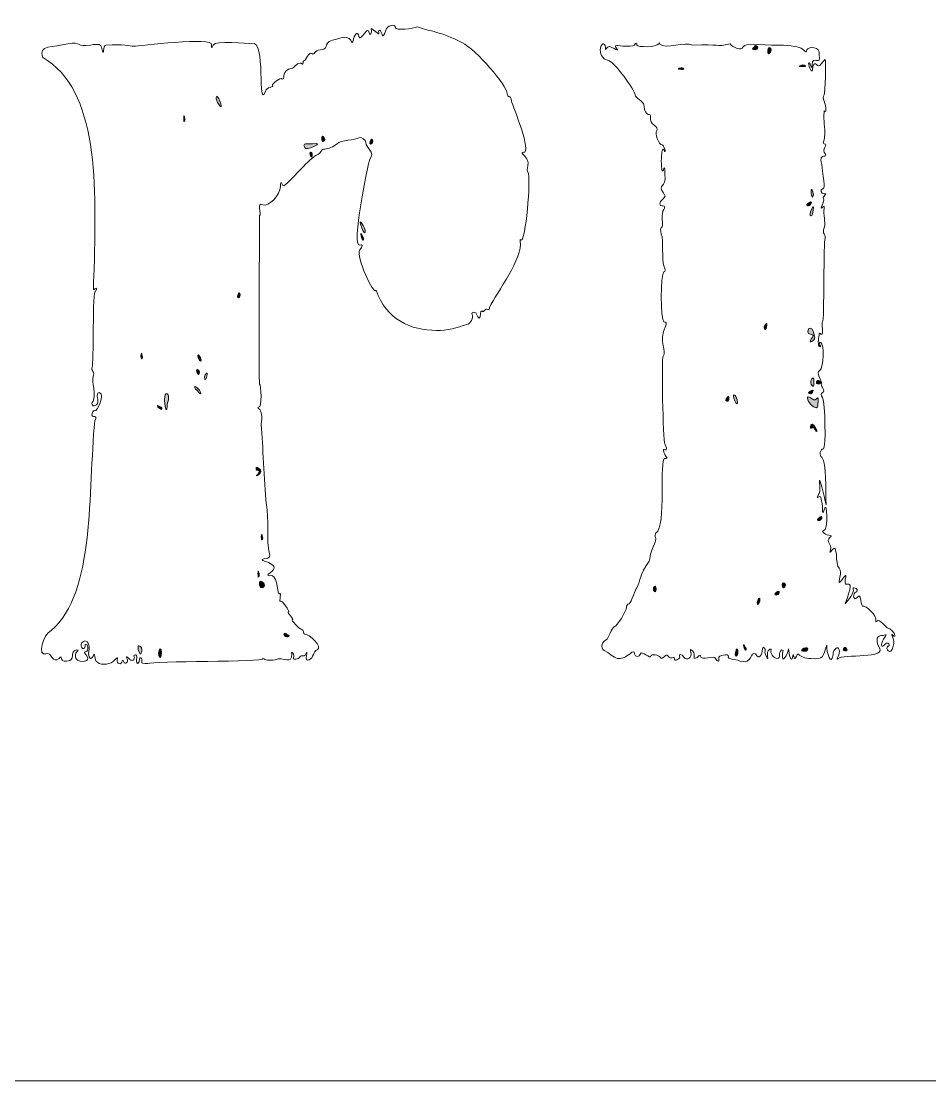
# Model space of a CAD drawing. Header units: centimetres. Extents: x 0.6 to 13.4, y -19.3 to -0.7.
# Drawn here: x 7.457 to 8.693, y -19.345 to -17.904 of the extents above; entities that cross this region are included whole.
import ezdxf

# ---------------------------------------------------------------- set-up
doc = ezdxf.new("R2010")
doc.units = ezdxf.units.CM
doc.header["$MEASUREMENT"] = 0
doc.layers.add('Layer 1', color=7, linetype='Continuous')

# ---------------------------------------------------------------- blocks, each defined once
blk = doc.blocks.new('block 2')
at = {"layer": 'Layer 1', "true_color": 0x6f3415}
h = blk.add_hatch(color=36, dxfattribs=at)
h.dxf.hatch_style = 2
edge = h.paths.add_edge_path()
edge.add_spline(control_points=[(8.4531, -17.9393), (8.4507, -17.9409), (8.4507, -17.9426), (8.4554, -17.9426), (8.4626, -17.9409), (8.4554, -17.9326), (8.4531, -17.9393)], knot_values=[0, 0, 0, 0, 1, 1, 1, 2, 2, 2, 2], degree=3, periodic=1)
h = blk.add_hatch(color=36, dxfattribs=at)
h.dxf.hatch_style = 2
edge = h.paths.add_edge_path()
edge.add_spline(control_points=[(8.4744, -17.9393), (8.472, -17.9393), (8.4709, -17.9509), (8.4744, -17.9476), (8.4768, -17.9459), (8.478, -17.9393), (8.4744, -17.9393)], knot_values=[0, 0, 0, 0, 1, 1, 1, 2, 2, 2, 2], degree=3, periodic=1)
h = blk.add_hatch(color=36, dxfattribs=at)
h.dxf.hatch_style = 2
edge = h.paths.add_edge_path()
edge.add_spline(control_points=[(8.523, -17.9642), (8.5219, -17.9625), (8.5183, -17.9625), (8.5159, -17.9642), (8.51, -17.9658), (8.5278, -17.9658), (8.523, -17.9642)], knot_values=[0, 0, 0, 0, 1, 1, 1, 2, 2, 2, 2], degree=3, periodic=1)
h = blk.add_hatch(color=36, dxfattribs=at)
h.dxf.hatch_style = 2
edge = h.paths.add_edge_path()
edge.add_spline(control_points=[(8.3547, -17.9692), (8.357, -17.9692), (8.3594, -17.9692), (8.357, -17.9675), (8.3547, -17.9658), (8.3452, -17.9692), (8.3547, -17.9692)], knot_values=[0, 0, 0, 0, 1, 1, 1, 2, 2, 2, 2], degree=3, periodic=1)
h = blk.add_hatch(color=36, dxfattribs=at)
h.dxf.hatch_style = 2
edge = h.paths.add_edge_path()
edge.add_spline(control_points=[(7.7227, -18.0057), (7.7216, -18.0073), (7.7216, -18.0106), (7.7239, -18.014), (7.7346, -18.0322), (7.7251, -18.004), (7.7227, -18.0057)], knot_values=[0, 0, 0, 0, 1, 1, 1, 2, 2, 2, 2], degree=3, periodic=1)
h = blk.add_hatch(color=36, dxfattribs=at)
h.dxf.hatch_style = 2
edge = h.paths.add_edge_path()
edge.add_spline(control_points=[(7.6777, -18.0355), (7.6777, -18.0438), (7.6801, -18.0389), (7.6789, -18.0339), (7.6777, -18.0306), (7.6777, -18.0322), (7.6777, -18.0355)], knot_values=[0, 0, 0, 0, 1, 1, 1, 2, 2, 2, 2], degree=3, periodic=1)
h = blk.add_hatch(color=36, dxfattribs=at)
h.dxf.hatch_style = 2
edge = h.paths.add_edge_path()
edge.add_spline(control_points=[(7.8674, -18.0671), (7.8709, -18.0671), (7.8697, -18.0621), (7.8674, -18.0604), (7.865, -18.0571), (7.865, -18.0687), (7.8674, -18.0671)], knot_values=[0, 0, 0, 0, 1, 1, 1, 2, 2, 2, 2], degree=3, periodic=1)
h = blk.add_hatch(color=36, dxfattribs=at)
h.dxf.hatch_style = 2
edge = h.paths.add_edge_path()
edge.add_spline(control_points=[(7.9314, -18.0671), (7.929, -18.072), (7.935, -18.072), (7.935, -18.0671), (7.935, -18.0621), (7.9326, -18.0638), (7.9314, -18.0671)], knot_values=[0, 0, 0, 0, 1, 1, 1, 2, 2, 2, 2], degree=3, periodic=1)
h = blk.add_hatch(color=36, dxfattribs=at)
h.dxf.hatch_style = 2
edge = h.paths.add_edge_path()
edge.add_spline(control_points=[(7.8531, -18.0704), (7.8401, -18.0704), (7.8401, -18.0704), (7.8425, -18.0754), (7.8413, -18.082), (7.8733, -18.0671), (7.8531, -18.0704)], knot_values=[0, 0, 0, 0, 1, 1, 1, 2, 2, 2, 2], degree=3, periodic=1)
h = blk.add_hatch(color=36, dxfattribs=at)
h.dxf.hatch_style = 2
edge = h.paths.add_edge_path()
edge.add_spline(control_points=[(7.8508, -18.082), (7.8472, -18.082), (7.8508, -18.0886), (7.852, -18.0886), (7.8531, -18.087), (7.8531, -18.0803), (7.8508, -18.082)], knot_values=[0, 0, 0, 0, 1, 1, 1, 2, 2, 2, 2], degree=3, periodic=1)
h = blk.add_hatch(color=36, dxfattribs=at)
h.dxf.hatch_style = 2
edge = h.paths.add_edge_path()
edge.add_spline(control_points=[(8.5337, -18.1418), (8.5349, -18.1401), (8.5337, -18.1368), (8.5325, -18.1335), (8.529, -18.1268), (8.5325, -18.1484), (8.5337, -18.1418)], knot_values=[0, 0, 0, 0, 1, 1, 1, 2, 2, 2, 2], degree=3, periodic=1)
h = blk.add_hatch(color=36, dxfattribs=at)
h.dxf.hatch_style = 2
edge = h.paths.add_edge_path()
edge.add_spline(control_points=[(8.5313, -18.1517), (8.5325, -18.1501), (8.5313, -18.1484), (8.529, -18.1501), (8.5207, -18.155), (8.529, -18.1567), (8.5313, -18.1517)], knot_values=[0, 0, 0, 0, 1, 1, 1, 2, 2, 2, 2], degree=3, periodic=1)
h = blk.add_hatch(color=36, dxfattribs=at)
h.dxf.hatch_style = 2
edge = h.paths.add_edge_path()
edge.add_spline(control_points=[(8.5325, -18.1584), (8.529, -18.165), (8.529, -18.1683), (8.5313, -18.1683), (8.5337, -18.17), (8.5361, -18.1484), (8.5325, -18.1584)], knot_values=[0, 0, 0, 0, 1, 1, 1, 2, 2, 2, 2], degree=3, periodic=1)
h = blk.add_hatch(color=36, dxfattribs=at)
h.dxf.hatch_style = 2
edge = h.paths.add_edge_path()
edge.add_spline(control_points=[(7.9243, -18.1916), (7.9255, -18.1899), (7.9243, -18.1866), (7.9219, -18.1816), (7.9124, -18.165), (7.9219, -18.1932), (7.9243, -18.1916)], knot_values=[0, 0, 0, 0, 1, 1, 1, 2, 2, 2, 2], degree=3, periodic=1)
h = blk.add_hatch(color=36, dxfattribs=at)
h.dxf.hatch_style = 2
edge = h.paths.add_edge_path()
edge.add_spline(control_points=[(7.9219, -18.2015), (7.9231, -18.1999), (7.9219, -18.1965), (7.9207, -18.1949), (7.916, -18.1866), (7.9207, -18.2032), (7.9219, -18.2015)], knot_values=[0, 0, 0, 0, 1, 1, 1, 2, 2, 2, 2], degree=3, periodic=1)
h = blk.add_hatch(color=36, dxfattribs=at)
h.dxf.hatch_style = 2
edge = h.paths.add_edge_path()
edge.add_spline(control_points=[(7.7512, -18.2762), (7.7488, -18.2812), (7.7547, -18.2812), (7.7547, -18.2762), (7.7536, -18.2712), (7.7524, -18.2729), (7.7512, -18.2762)], knot_values=[0, 0, 0, 0, 1, 1, 1, 2, 2, 2, 2], degree=3, periodic=1)
h = blk.add_hatch(color=36, dxfattribs=at)
h.dxf.hatch_style = 2
edge = h.paths.add_edge_path()
edge.add_spline(control_points=[(8.4673, -18.321), (8.4673, -18.3244), (8.4697, -18.3244), (8.4709, -18.3177), (8.472, -18.3111), (8.4673, -18.3177), (8.4673, -18.321)], knot_values=[0, 0, 0, 0, 1, 1, 1, 2, 2, 2, 2], degree=3, periodic=1)
h = blk.add_hatch(color=36, dxfattribs=at)
h.dxf.hatch_style = 2
edge = h.paths.add_edge_path()
edge.add_spline(control_points=[(8.5302, -18.3293), (8.5349, -18.331), (8.5349, -18.331), (8.5313, -18.336), (8.5266, -18.3443), (8.5361, -18.3376), (8.5361, -18.3343), (8.5325, -18.3078), (8.5207, -18.3293), (8.5302, -18.3293)], knot_values=[0, 0, 0, 0, 1, 1, 1, 2, 2, 2, 3, 3, 3, 3], degree=3, periodic=1)
h = blk.add_hatch(color=36, dxfattribs=at)
h.dxf.hatch_style = 2
edge = h.paths.add_edge_path()
edge.add_spline(control_points=[(7.6196, -18.3592), (7.6196, -18.3675), (7.6232, -18.3609), (7.6208, -18.3576), (7.6208, -18.3542), (7.6196, -18.3542), (7.6196, -18.3592)], knot_values=[0, 0, 0, 0, 1, 1, 1, 2, 2, 2, 2], degree=3, periodic=1)
h = blk.add_hatch(color=36, dxfattribs=at)
h.dxf.hatch_style = 2
edge = h.paths.add_edge_path()
edge.add_spline(control_points=[(7.7014, -18.3659), (7.7014, -18.3642), (7.7014, -18.3625), (7.699, -18.3592), (7.6943, -18.3526), (7.699, -18.3692), (7.7014, -18.3659)], knot_values=[0, 0, 0, 0, 1, 1, 1, 2, 2, 2, 2], degree=3, periodic=1)
h = blk.add_hatch(color=36, dxfattribs=at)
h.dxf.hatch_style = 2
edge = h.paths.add_edge_path()
edge.add_spline(control_points=[(7.6978, -18.3841), (7.7002, -18.3841), (7.699, -18.3775), (7.6967, -18.3775), (7.6931, -18.3775), (7.6967, -18.3841), (7.6978, -18.3841)], knot_values=[0, 0, 0, 0, 1, 1, 1, 2, 2, 2, 2], degree=3, periodic=1)
h = blk.add_hatch(color=36, dxfattribs=at)
h.dxf.hatch_style = 2
edge = h.paths.add_edge_path()
edge.add_spline(control_points=[(7.7085, -18.3825), (7.7073, -18.3841), (7.7061, -18.3858), (7.7061, -18.3874), (7.7061, -18.399), (7.7121, -18.3808), (7.7085, -18.3825)], knot_values=[0, 0, 0, 0, 1, 1, 1, 2, 2, 2, 2], degree=3, periodic=1)
h = blk.add_hatch(color=36, dxfattribs=at)
h.dxf.hatch_style = 2
edge = h.paths.add_edge_path()
edge.add_spline(control_points=[(8.5349, -18.3941), (8.5349, -18.3825), (8.529, -18.3941), (8.5313, -18.3974), (8.5337, -18.4024), (8.5349, -18.4024), (8.5349, -18.3941)], knot_values=[0, 0, 0, 0, 1, 1, 1, 2, 2, 2, 2], degree=3, periodic=1)
h = blk.add_hatch(color=36, dxfattribs=at)
h.dxf.hatch_style = 2
edge = h.paths.add_edge_path()
edge.add_spline(control_points=[(8.5444, -18.3957), (8.5444, -18.3924), (8.5396, -18.3907), (8.5385, -18.3941), (8.5361, -18.399), (8.5444, -18.3974), (8.5444, -18.3957)], knot_values=[0, 0, 0, 0, 1, 1, 1, 2, 2, 2, 2], degree=3, periodic=1)
h = blk.add_hatch(color=36, dxfattribs=at)
h.dxf.hatch_style = 2
edge = h.paths.add_edge_path()
edge.add_spline(control_points=[(7.6552, -18.4273), (7.6552, -18.4223), (7.6599, -18.414), (7.6552, -18.4107), (7.6481, -18.4057), (7.654, -18.4472), (7.6552, -18.4273)], knot_values=[0, 0, 0, 0, 1, 1, 1, 2, 2, 2, 2], degree=3, periodic=1)
h = blk.add_hatch(color=36, dxfattribs=at)
h.dxf.hatch_style = 2
edge = h.paths.add_edge_path()
edge.add_spline(control_points=[(7.6931, -18.4007), (7.6919, -18.4007), (7.6931, -18.404), (7.6955, -18.4057), (7.7073, -18.419), (7.6978, -18.4007), (7.6931, -18.4007)], knot_values=[0, 0, 0, 0, 1, 1, 1, 2, 2, 2, 2], degree=3, periodic=1)
h = blk.add_hatch(color=36, dxfattribs=at)
h.dxf.hatch_style = 2
edge = h.paths.add_edge_path()
edge.add_spline(control_points=[(8.4306, -18.419), (8.4294, -18.4156), (8.4282, -18.4123), (8.427, -18.4123), (8.4211, -18.4073), (8.4329, -18.4355), (8.4306, -18.419)], knot_values=[0, 0, 0, 0, 1, 1, 1, 2, 2, 2, 2], degree=3, periodic=1)
h = blk.add_hatch(color=36, dxfattribs=at)
h.dxf.hatch_style = 2
edge = h.paths.add_edge_path()
edge.add_spline(control_points=[(8.5302, -18.4107), (8.5313, -18.4107), (8.5325, -18.409), (8.5337, -18.4073), (8.5361, -18.4024), (8.5219, -18.4107), (8.5302, -18.4107)], knot_values=[0, 0, 0, 0, 1, 1, 1, 2, 2, 2, 2], degree=3, periodic=1)
h = blk.add_hatch(color=36, dxfattribs=at)
h.dxf.hatch_style = 2
edge = h.paths.add_edge_path()
edge.add_spline(control_points=[(8.5396, -18.4289), (8.5396, -18.4306), (8.5432, -18.4107), (8.5385, -18.4173), (8.5349, -18.4239), (8.5242, -18.4073), (8.5266, -18.419), (8.5278, -18.4239), (8.5372, -18.4322), (8.5396, -18.4289)], knot_values=[0, 0, 0, 0, 1, 1, 1, 2, 2, 2, 3, 3, 3, 3], degree=3, periodic=1)
h = blk.add_hatch(color=36, dxfattribs=at)
h.dxf.hatch_style = 2
edge = h.paths.add_edge_path()
edge.add_spline(control_points=[(7.6445, -18.4273), (7.6374, -18.4239), (7.6481, -18.4355), (7.6481, -18.4306), (7.6481, -18.4289), (7.6469, -18.4289), (7.6445, -18.4273)], knot_values=[0, 0, 0, 0, 1, 1, 1, 2, 2, 2, 2], degree=3, periodic=1)
h = blk.add_hatch(color=36, dxfattribs=at)
h.dxf.hatch_style = 2
edge = h.paths.add_edge_path()
edge.add_spline(control_points=[(8.4163, -18.4206), (8.4199, -18.4223), (8.4199, -18.4156), (8.4187, -18.414), (8.4175, -18.414), (8.4128, -18.4206), (8.4163, -18.4206)], knot_values=[0, 0, 0, 0, 1, 1, 1, 2, 2, 2, 2], degree=3, periodic=1)
h = blk.add_hatch(color=36, dxfattribs=at)
h.dxf.hatch_style = 2
edge = h.paths.add_edge_path()
edge.add_spline(control_points=[(8.5302, -18.4555), (8.5302, -18.4604), (8.5349, -18.4538), (8.5361, -18.4588), (8.5372, -18.4604), (8.5385, -18.4621), (8.5385, -18.4621), (8.5396, -18.4621), (8.5385, -18.4588), (8.5372, -18.4571), (8.5337, -18.4505), (8.5302, -18.4505), (8.5302, -18.4555)], knot_values=[0, 0, 0, 0, 1, 1, 1, 2, 2, 2, 3, 3, 3, 4, 4, 4, 4], degree=3, periodic=1)
h = blk.add_hatch(color=36, dxfattribs=at)
h.dxf.hatch_style = 2
edge = h.paths.add_edge_path()
edge.add_spline(control_points=[(7.7761, -18.5119), (7.7761, -18.5169), (7.7844, -18.5136), (7.7785, -18.5202), (7.7713, -18.5269), (7.7891, -18.5169), (7.7796, -18.5119), (7.7773, -18.5103), (7.7761, -18.5103), (7.7761, -18.5119)], knot_values=[0, 0, 0, 0, 1, 1, 1, 2, 2, 2, 3, 3, 3, 3], degree=3, periodic=1)
h = blk.add_hatch(color=36, dxfattribs=at)
h.dxf.hatch_style = 2
edge = h.paths.add_edge_path()
edge.add_spline(control_points=[(8.542, -18.5833), (8.5432, -18.5833), (8.5444, -18.5816), (8.5455, -18.58), (8.5479, -18.5733), (8.5349, -18.5833), (8.542, -18.5833)], knot_values=[0, 0, 0, 0, 1, 1, 1, 2, 2, 2, 2], degree=3, periodic=1)
h = blk.add_hatch(color=36, dxfattribs=at)
h.dxf.hatch_style = 2
edge = h.paths.add_edge_path()
edge.add_spline(control_points=[(7.7844, -18.6032), (7.7844, -18.5999), (7.7832, -18.6016), (7.7832, -18.6049), (7.7832, -18.6132), (7.7868, -18.6082), (7.7844, -18.6032)], knot_values=[0, 0, 0, 0, 1, 1, 1, 2, 2, 2, 2], degree=3, periodic=1)
h = blk.add_hatch(color=36, dxfattribs=at)
h.dxf.hatch_style = 2
edge = h.paths.add_edge_path()
edge.add_spline(control_points=[(7.7796, -18.6597), (7.7808, -18.658), (7.7808, -18.6563), (7.7796, -18.653), (7.7785, -18.6464), (7.7785, -18.663), (7.7796, -18.6597)], knot_values=[0, 0, 0, 0, 1, 1, 1, 2, 2, 2, 2], degree=3, periodic=1)
h = blk.add_hatch(color=36, dxfattribs=at)
h.dxf.hatch_style = 2
edge = h.paths.add_edge_path()
edge.add_spline(control_points=[(7.7844, -18.6746), (7.7891, -18.6746), (7.7879, -18.668), (7.7844, -18.6663), (7.7796, -18.663), (7.7796, -18.6746), (7.7844, -18.6746)], knot_values=[0, 0, 0, 0, 1, 1, 1, 2, 2, 2, 2], degree=3, periodic=1)
h = blk.add_hatch(color=36, dxfattribs=at)
h.dxf.hatch_style = 2
edge = h.paths.add_edge_path()
edge.add_spline(control_points=[(8.3168, -18.6779), (8.3191, -18.6812), (8.3203, -18.6812), (8.3203, -18.6763), (8.3203, -18.6696), (8.3156, -18.6729), (8.3168, -18.6779)], knot_values=[0, 0, 0, 0, 1, 1, 1, 2, 2, 2, 2], degree=3, periodic=1)
h = blk.add_hatch(color=36, dxfattribs=at)
h.dxf.hatch_style = 2
edge = h.paths.add_edge_path()
edge.add_spline(control_points=[(8.4934, -18.668), (8.491, -18.6663), (8.491, -18.6746), (8.4934, -18.6746), (8.497, -18.6746), (8.497, -18.6663), (8.4934, -18.668)], knot_values=[0, 0, 0, 0, 1, 1, 1, 2, 2, 2, 2], degree=3, periodic=1)
h = blk.add_hatch(color=36, dxfattribs=at)
h.dxf.hatch_style = 2
edge = h.paths.add_edge_path()
edge.add_spline(control_points=[(8.4578, -18.6945), (8.4578, -18.6995), (8.459, -18.6978), (8.4614, -18.6929), (8.4626, -18.6846), (8.4578, -18.6912), (8.4578, -18.6945)], knot_values=[0, 0, 0, 0, 1, 1, 1, 2, 2, 2, 2], degree=3, periodic=1)
h = blk.add_hatch(color=36, dxfattribs=at)
h.dxf.hatch_style = 2
edge = h.paths.add_edge_path()
edge.add_spline(control_points=[(8.4839, -18.6846), (8.4851, -18.6846), (8.4875, -18.6829), (8.4875, -18.6812), (8.4899, -18.6746), (8.4768, -18.6846), (8.4839, -18.6846)], knot_values=[0, 0, 0, 0, 1, 1, 1, 2, 2, 2, 2], degree=3, periodic=1)
h = blk.add_hatch(color=36, dxfattribs=at)
h.dxf.hatch_style = 2
edge = h.paths.add_edge_path()
edge.add_spline(control_points=[(7.8176, -18.7377), (7.8164, -18.736), (7.814, -18.736), (7.814, -18.7377), (7.8152, -18.7443), (7.8271, -18.741), (7.8176, -18.7377)], knot_values=[0, 0, 0, 0, 1, 1, 1, 2, 2, 2, 2], degree=3, periodic=1)
h = blk.add_hatch(color=36, dxfattribs=at)
h.dxf.hatch_style = 2
edge = h.paths.add_edge_path()
edge.add_spline(control_points=[(7.616, -18.7592), (7.6184, -18.7659), (7.6184, -18.7675), (7.6208, -18.7609), (7.622, -18.7542), (7.6137, -18.7493), (7.616, -18.7592)], knot_values=[0, 0, 0, 0, 1, 1, 1, 2, 2, 2, 2], degree=3, periodic=1)
h = blk.add_hatch(color=36, dxfattribs=at)
h.dxf.hatch_style = 2
edge = h.paths.add_edge_path()
edge.add_spline(control_points=[(7.6457, -18.7576), (7.6433, -18.7592), (7.6421, -18.7675), (7.6457, -18.7692), (7.6481, -18.7692), (7.6481, -18.7559), (7.6457, -18.7576)], knot_values=[0, 0, 0, 0, 1, 1, 1, 2, 2, 2, 2], degree=3, periodic=1)
h = blk.add_hatch(color=36, dxfattribs=at)
h.dxf.hatch_style = 2
edge = h.paths.add_edge_path()
edge.add_spline(control_points=[(8.4294, -18.7675), (8.4318, -18.7692), (8.4318, -18.7592), (8.4306, -18.7576), (8.4294, -18.7576), (8.4258, -18.7675), (8.4294, -18.7675)], knot_values=[0, 0, 0, 0, 1, 1, 1, 2, 2, 2, 2], degree=3, periodic=1)
h = blk.add_hatch(color=36, dxfattribs=at)
h.dxf.hatch_style = 2
edge = h.paths.add_edge_path()
edge.add_spline(control_points=[(8.4424, -18.7592), (8.4436, -18.7592), (8.4424, -18.7559), (8.4412, -18.7542), (8.4365, -18.746), (8.4412, -18.7625), (8.4424, -18.7592)], knot_values=[0, 0, 0, 0, 1, 1, 1, 2, 2, 2, 2], degree=3, periodic=1)
h = blk.add_hatch(color=36, dxfattribs=at)
h.dxf.hatch_style = 2
edge = h.paths.add_edge_path()
edge.add_spline(control_points=[(8.523, -18.7609), (8.5254, -18.7609), (8.5266, -18.7592), (8.5266, -18.7576), (8.5242, -18.7526), (8.5112, -18.7625), (8.523, -18.7609)], knot_values=[0, 0, 0, 0, 1, 1, 1, 2, 2, 2, 2], degree=3, periodic=1)
h = blk.add_hatch(color=36, dxfattribs=at)
h.dxf.hatch_style = 2
edge = h.paths.add_edge_path()
edge.add_spline(control_points=[(8.5752, -18.7576), (8.5728, -18.7609), (8.58, -18.7609), (8.58, -18.7592), (8.58, -18.7559), (8.5764, -18.7542), (8.5752, -18.7576)], knot_values=[0, 0, 0, 0, 1, 1, 1, 2, 2, 2, 2], degree=3, periodic=1)
at = {"layer": 'Layer 1', "lineweight": 0}
for points, knots in [([(12.861, -0.6696), (12.861, -0.6696), (1.109, -0.6696), (1.109, -0.6696), (0.807, -0.6696), (0.5616, -0.915), (0.5616, -1.2169), (0.5616, -1.2169), (0.5616, -18.7981), (0.5616, -18.7981), (0.5616, -19.1), (0.807, -19.3454), (1.109, -19.3454), (1.109, -19.3454), (12.861, -19.3454), (12.861, -19.3454), (13.163, -19.3454), (13.4084, -19.1), (13.4084, -18.7981), (13.4084, -18.7981), (13.4084, -1.2169), (13.4084, -1.2169), (13.4084, -0.915), (13.163, -0.6696), (12.861, -0.6696)], [0, 0, 0, 0, 1, 1, 1, 2, 2, 2, 3, 3, 3, 4, 4, 4, 5, 5, 5, 6, 6, 6, 7, 7, 7, 8, 8, 8, 8]), ([(8.1365, -18.2015), (8.1353, -18.1999), (8.1353, -18.2015), (8.1353, -18.2032), (8.1401, -18.2248), (8.1033, -18.2729), (8.0938, -18.2928), (8.0938, -18.2961), (8.0926, -18.2961), (8.0914, -18.2961), (8.0879, -18.2928), (8.0867, -18.3011), (8.0831, -18.2978), (8.0808, -18.2961), (8.082, -18.3078), (8.0796, -18.3078), (8.076, -18.3061), (8.0772, -18.2995), (8.0725, -18.2995), (8.0701, -18.2995), (8.0689, -18.3011), (8.0701, -18.3028), (8.0725, -18.3061), (8.0677, -18.3161), (8.063, -18.3161), (8.05, -18.321), (8.0357, -18.3244), (8.0215, -18.3244), (7.9871, -18.3244), (7.9527, -18.3094), (7.9397, -18.2696), (7.9361, -18.2779), (7.9112, -18.2231), (7.9172, -18.2148), (7.9219, -18.2098), (7.9207, -18.2065), (7.9172, -18.2082), (7.9053, -18.2115), (7.9278, -18.0986), (7.9314, -18.0903), (7.9385, -18.082), (7.9255, -18.0754), (7.9255, -18.0687), (7.9255, -18.0654), (7.9184, -18.0604), (7.916, -18.0621), (7.9112, -18.0654), (7.8911, -18.0654), (7.8863, -18.0704), (7.8674, -18.0837), (7.8686, -18.072), (7.8626, -18.0837), (7.8496, -18.0886), (7.8318, -18.1119), (7.8188, -18.1235), (7.814, -18.1285), (7.8128, -18.1285), (7.8117, -18.1252), (7.8105, -18.1218), (7.8093, -18.1235), (7.8093, -18.1285), (7.8093, -18.1401), (7.7927, -18.1567), (7.7856, -18.1534), (7.7761, -18.1484), (7.7844, -18.1667), (7.7808, -18.1683), (7.7808, -18.238), (7.7796, -18.3293), (7.7808, -18.3974), (7.7832, -18.3974), (7.7844, -18.4306), (7.7796, -18.4289), (7.7785, -18.4289), (7.7785, -18.4289), (7.7796, -18.4306), (7.7844, -18.4339), (7.7844, -18.4422), (7.7832, -18.4521), (7.7856, -18.482), (7.7868, -18.5269), (7.7903, -18.5617), (7.7939, -18.5783), (7.7903, -18.6132), (7.7939, -18.6265), (7.7962, -18.6314), (7.7951, -18.6348), (7.7879, -18.6348), (7.7725, -18.6381), (7.8152, -18.6397), (7.7951, -18.6547), (7.7903, -18.6563), (7.7915, -18.6597), (7.7974, -18.658), (7.8069, -18.6597), (7.8045, -18.6862), (7.8081, -18.6829), (7.8117, -18.6779), (7.8069, -18.6945), (7.8093, -18.6929), (7.8105, -18.6895), (7.8235, -18.7078), (7.82, -18.7078), (7.8176, -18.7078), (7.8283, -18.7177), (7.8259, -18.7177), (7.8223, -18.7177), (7.8354, -18.731), (7.8377, -18.731), (7.8413, -18.731), (7.8401, -18.7377), (7.8425, -18.7377), (7.8472, -18.736), (7.8686, -18.7559), (7.8591, -18.7592), (7.8543, -18.7592), (7.8543, -18.7708), (7.8484, -18.7725), (7.8401, -18.7775), (7.8484, -18.7559), (7.8437, -18.7642), (7.8413, -18.7708), (7.8377, -18.7642), (7.8354, -18.7692), (7.8342, -18.7708), (7.8259, -18.7742), (7.8271, -18.7692), (7.8294, -18.7659), (7.8235, -18.7592), (7.8247, -18.7642), (7.8259, -18.7808), (7.8128, -18.7675), (7.8022, -18.7725), (7.7939, -18.7742), (7.7879, -18.7725), (7.7856, -18.7708), (7.7891, -18.7758), (7.6326, -18.7742), (7.6291, -18.7775), (7.6232, -18.7775), (7.6196, -18.7775), (7.6208, -18.7758), (7.622, -18.7708), (7.6172, -18.7659), (7.6172, -18.7742), (7.6172, -18.7758), (7.616, -18.7775), (7.6149, -18.7775), (7.6113, -18.7742), (7.616, -18.7692), (7.6125, -18.7659), (7.6101, -18.7659), (7.6101, -18.7659), (7.6101, -18.7675), (7.6125, -18.7725), (7.6066, -18.7758), (7.603, -18.7708), (7.6006, -18.7675), (7.5994, -18.7675), (7.6006, -18.7708), (7.603, -18.7758), (7.5983, -18.7808), (7.5959, -18.7742), (7.5947, -18.7725), (7.5947, -18.7725), (7.5935, -18.7758), (7.5911, -18.7808), (7.5852, -18.7758), (7.5876, -18.7708), (7.5888, -18.7692), (7.5864, -18.7692), (7.584, -18.7725), (7.5793, -18.7791), (7.5662, -18.7808), (7.5603, -18.7758), (7.5556, -18.7742), (7.5579, -18.7592), (7.5544, -18.7675), (7.552, -18.7742), (7.5473, -18.7692), (7.5485, -18.7609), (7.5508, -18.7526), (7.5461, -18.7443), (7.5414, -18.7476), (7.5331, -18.7526), (7.5425, -18.7625), (7.5437, -18.7542), (7.5425, -18.7493), (7.5485, -18.7509), (7.5473, -18.7576), (7.5473, -18.7642), (7.539, -18.7592), (7.5449, -18.7659), (7.5556, -18.7775), (7.5283, -18.7775), (7.5307, -18.7675), (7.5295, -18.7609), (7.5378, -18.7592), (7.5319, -18.7592), (7.5212, -18.7609), (7.5319, -18.7742), (7.5188, -18.7742), (7.507, -18.7758), (7.5141, -18.7642), (7.5082, -18.7708), (7.4999, -18.7791), (7.4975, -18.7609), (7.4904, -18.7642), (7.4785, -18.7692), (7.4856, -18.7377), (7.4975, -18.7327), (7.5579, -18.6812), (7.5473, -18.5435), (7.5568, -18.4472), (7.5627, -18.4372), (7.5508, -18.4455), (7.5532, -18.4372), (7.5544, -18.4339), (7.5556, -18.4322), (7.5568, -18.4339), (7.5591, -18.4355), (7.5722, -18.4107), (7.5627, -18.409), (7.5568, -18.409), (7.5639, -18.4223), (7.5591, -18.4256), (7.5544, -18.4289), (7.5508, -18.4256), (7.5544, -18.4206), (7.5591, -18.414), (7.552, -18.3924), (7.5544, -18.3874), (7.5579, -18.3808), (7.5508, -18.3791), (7.5532, -18.3742), (7.5556, -18.3725), (7.5532, -18.2663), (7.5579, -18.2712), (7.5603, -18.2663), (7.5603, -18.2663), (7.5568, -18.2679), (7.5544, -18.2712), (7.5544, -18.2679), (7.5556, -18.2513), (7.5591, -18.1252), (7.5627, -17.9974), (7.4856, -17.9526), (7.4797, -17.936), (7.4999, -17.9393), (7.52, -17.9343), (7.539, -17.931), (7.5319, -17.9393), (7.5508, -17.936), (7.5627, -17.9343), (7.5651, -17.9343), (7.5662, -17.9409), (7.5698, -17.9542), (7.5674, -17.936), (7.5722, -17.936), (7.5959, -17.9343), (7.6042, -17.9376), (7.6101, -17.9376), (7.6149, -17.9376), (7.7192, -17.9243), (7.7156, -17.936), (7.7156, -17.9409), (7.7156, -17.9409), (7.718, -17.936), (7.7192, -17.9293), (7.7654, -17.9343), (7.7702, -17.9343), (7.7903, -17.926), (7.7773, -18.0272), (7.7891, -17.999), (7.7903, -17.9924), (7.801, -17.9941), (7.7986, -17.9907), (7.7974, -17.9891), (7.8093, -17.9791), (7.8117, -17.9824), (7.8176, -17.9808), (7.8081, -17.9708), (7.8259, -17.9675), (7.8283, -17.9658), (7.833, -17.9592), (7.8377, -17.9609), (7.8389, -17.9625), (7.8401, -17.9625), (7.8401, -17.9609), (7.8401, -17.9592), (7.8401, -17.9575), (7.8413, -17.9575), (7.8437, -17.9575), (7.8484, -17.9443), (7.852, -17.9476), (7.8567, -17.9509), (7.8543, -17.9426), (7.8638, -17.9426), (7.8792, -17.9409), (7.8626, -17.931), (7.8875, -17.9277), (7.9089, -17.9177), (7.9053, -17.9426), (7.9089, -17.9277), (7.9112, -17.9194), (7.9148, -17.9177), (7.916, -17.9243), (7.9184, -17.9326), (7.9278, -17.9077), (7.9302, -17.9194), (7.9302, -17.9243), (7.935, -17.9194), (7.9326, -17.9144), (7.9326, -17.9127), (7.9338, -17.9144), (7.9385, -17.9177), (7.948, -17.926), (7.9397, -17.916), (7.9444, -17.916), (7.948, -17.916), (7.9468, -17.9326), (7.9527, -17.916), (7.9539, -17.9094), (7.9658, -17.9061), (7.9658, -17.9127), (7.9658, -17.916), (7.9895, -17.9144), (7.9954, -17.9111), (8.0132, -17.9177), (8.0274, -17.9177), (8.0559, -17.9326), (8.076, -17.9426), (8.1175, -17.9907), (8.1175, -18.0024), (8.1187, -18.009), (8.1223, -18.0024), (8.1235, -18.0123), (8.1258, -18.0189), (8.1519, -18.0837), (8.1401, -18.082), (8.1318, -18.082), (8.1495, -18.0886), (8.146, -18.1003), (8.1448, -18.1036), (8.1448, -18.1086), (8.146, -18.1086), (8.1507, -18.1169), (8.1424, -18.2048), (8.1365, -18.2015)], [0, 0, 0, 0, 1, 1, 1, 2, 2, 2, 3, 3, 3, 4, 4, 4, 5, 5, 5, 6, 6, 6, 7, 7, 7, 8, 8, 8, 9, 9, 9, 10, 10, 10, 11, 11, 11, 12, 12, 12, 13, 13, 13, 14, 14, 14, 15, 15, 15, 16, 16, 16, 17, 17, 17, 18, 18, 18, 19, 19, 19, 20, 20, 20, 21, 21, 21, 22, 22, 22, 23, 23, 23, 24, 24, 24, 25, 25, 25, 26, 26, 26, 27, 27, 27, 28, 28, 28, 29, 29, 29, 30, 30, 30, 31, 31, 31, 32, 32, 32, 33, 33, 33, 34, 34, 34, 35, 35, 35, 36, 36, 36, 37, 37, 37, 38, 38, 38, 39, 39, 39, 40, 40, 40, 41, 41, 41, 42, 42, 42, 43, 43, 43, 44, 44, 44, 45, 45, 45, 46, 46, 46, 47, 47, 47, 48, 48, 48, 49, 49, 49, 50, 50, 50, 51, 51, 51, 52, 52, 52, 53, 53, 53, 54, 54, 54, 55, 55, 55, 56, 56, 56, 57, 57, 57, 58, 58, 58, 59, 59, 59, 60, 60, 60, 61, 61, 61, 62, 62, 62, 63, 63, 63, 64, 64, 64, 65, 65, 65, 66, 66, 66, 67, 67, 67, 68, 68, 68, 69, 69, 69, 70, 70, 70, 71, 71, 71, 72, 72, 72, 73, 73, 73, 74, 74, 74, 75, 75, 75, 76, 76, 76, 77, 77, 77, 78, 78, 78, 79, 79, 79, 80, 80, 80, 81, 81, 81, 82, 82, 82, 83, 83, 83, 84, 84, 84, 85, 85, 85, 86, 86, 86, 87, 87, 87, 88, 88, 88, 89, 89, 89, 90, 90, 90, 91, 91, 91, 92, 92, 92, 93, 93, 93, 94, 94, 94, 95, 95, 95, 96, 96, 96, 97, 97, 97, 98, 98, 98, 99, 99, 99, 100, 100, 100, 101, 101, 101, 102, 102, 102, 103, 103, 103, 104, 104, 104, 105, 105, 105, 106, 106, 106, 107, 107, 107, 108, 108, 108, 109, 109, 109, 110, 110, 110, 111, 111, 111, 112, 112, 112, 113, 113, 113, 114, 114, 114, 115, 115, 115, 116, 116, 116, 116]), ([(8.6428, -18.7393), (8.6369, -18.7343), (8.6463, -18.7443), (8.6428, -18.7542), (8.6392, -18.7692), (8.6309, -18.7559), (8.6357, -18.7542), (8.6369, -18.7542), (8.638, -18.7526), (8.6369, -18.7509), (8.6357, -18.7493), (8.6345, -18.7493), (8.6321, -18.7509), (8.6262, -18.7576), (8.625, -18.7526), (8.6297, -18.7443), (8.6345, -18.7377), (8.6345, -18.7377), (8.6286, -18.7393), (8.6203, -18.7393), (8.6191, -18.7443), (8.6226, -18.7542), (8.638, -18.7725), (8.5728, -18.7642), (8.5681, -18.7708), (8.5634, -18.7742), (8.5717, -18.7642), (8.5693, -18.7592), (8.5681, -18.7526), (8.561, -18.7576), (8.561, -18.7659), (8.5586, -18.7825), (8.5515, -18.7625), (8.5527, -18.7526), (8.5468, -18.7675), (8.5491, -18.7725), (8.5313, -18.7708), (8.523, -18.7708), (8.5159, -18.7675), (8.5147, -18.7659), (8.5136, -18.7642), (8.5124, -18.7642), (8.5112, -18.7675), (8.5076, -18.7775), (8.5065, -18.7592), (8.5065, -18.7675), (8.5041, -18.7791), (8.5005, -18.7642), (8.5005, -18.7576), (8.4993, -18.7642), (8.491, -18.7808), (8.4922, -18.7642), (8.4934, -18.7592), (8.4934, -18.7592), (8.491, -18.7592), (8.4851, -18.7625), (8.491, -18.7708), (8.4851, -18.7708), (8.4803, -18.7708), (8.4744, -18.7625), (8.4768, -18.7592), (8.478, -18.7559), (8.4697, -18.7592), (8.472, -18.7675), (8.4733, -18.7775), (8.4673, -18.7625), (8.4685, -18.7609), (8.4697, -18.7576), (8.465, -18.7526), (8.465, -18.7576), (8.465, -18.7659), (8.4602, -18.7742), (8.4554, -18.7642), (8.4484, -18.7609), (8.4519, -18.7791), (8.4341, -18.7742), (8.4282, -18.7708), (8.4163, -18.7725), (8.4187, -18.7675), (8.4199, -18.7642), (8.4033, -18.7659), (8.4057, -18.7708), (8.4069, -18.7758), (8.4033, -18.7758), (8.4009, -18.7708), (8.4009, -18.7659), (8.3808, -18.7742), (8.3808, -18.7675), (8.3808, -18.7659), (8.3796, -18.7659), (8.376, -18.7692), (8.3689, -18.7742), (8.3749, -18.7659), (8.3701, -18.7609), (8.3666, -18.7576), (8.3666, -18.7576), (8.3677, -18.7625), (8.3701, -18.7692), (8.3618, -18.7742), (8.3583, -18.7692), (8.3547, -18.7642), (8.3511, -18.7642), (8.3523, -18.7675), (8.3547, -18.7708), (8.344, -18.7758), (8.3452, -18.7708), (8.3452, -18.7675), (8.3404, -18.7725), (8.3369, -18.7675), (8.3334, -18.7625), (8.3286, -18.7742), (8.3262, -18.7692), (8.3239, -18.7659), (8.3132, -18.7642), (8.3132, -18.7675), (8.3132, -18.7725), (8.3002, -18.7592), (8.299, -18.7642), (8.2978, -18.7692), (8.2919, -18.7692), (8.2907, -18.7642), (8.2907, -18.7609), (8.2883, -18.7609), (8.2848, -18.7642), (8.2788, -18.7692), (8.2741, -18.7708), (8.2705, -18.7708), (8.2634, -18.7708), (8.2599, -18.7659), (8.2516, -18.7609), (8.2456, -18.7592), (8.2444, -18.7493), (8.2516, -18.746), (8.2575, -18.7426), (8.2586, -18.7294), (8.2634, -18.7277), (8.2669, -18.7277), (8.28, -18.7061), (8.28, -18.7012), (8.28, -18.6995), (8.2812, -18.6962), (8.2836, -18.6962), (8.2871, -18.6945), (8.2919, -18.6746), (8.2942, -18.6746), (8.3002, -18.663), (8.2966, -18.658), (8.3108, -18.6381), (8.312, -18.6364), (8.312, -18.6331), (8.312, -18.6331), (8.3108, -18.6281), (8.3227, -18.6099), (8.3191, -18.6049), (8.3191, -18.6016), (8.3191, -18.5999), (8.3203, -18.5999), (8.3345, -18.5916), (8.3239, -18.4986), (8.3322, -18.4986), (8.3357, -18.4986), (8.3357, -18.4986), (8.3334, -18.4953), (8.3298, -18.4903), (8.3298, -18.4837), (8.3322, -18.487), (8.3357, -18.4887), (8.3345, -18.482), (8.3322, -18.4787), (8.3298, -18.4754), (8.3274, -18.3609), (8.3298, -18.3592), (8.3357, -18.3526), (8.3227, -18.341), (8.3334, -18.3177), (8.3345, -18.3161), (8.3345, -18.3127), (8.331, -18.3127), (8.3262, -18.3094), (8.3262, -18.248), (8.331, -18.2447), (8.3334, -18.2447), (8.3334, -18.2414), (8.331, -18.2364), (8.3274, -18.2281), (8.331, -18.2015), (8.3274, -18.1932), (8.3262, -18.1882), (8.3262, -18.1849), (8.3274, -18.1849), (8.331, -18.1833), (8.3262, -18.1633), (8.331, -18.16), (8.3322, -18.1567), (8.3322, -18.155), (8.3298, -18.155), (8.3239, -18.155), (8.3239, -18.1501), (8.3298, -18.1451), (8.3334, -18.1418), (8.3334, -18.1418), (8.3298, -18.1368), (8.3215, -18.1252), (8.3345, -18.1318), (8.3322, -18.1119), (8.3322, -18.1052), (8.3322, -18.1019), (8.331, -18.1036), (8.3262, -18.1218), (8.3262, -18.0687), (8.331, -18.0787), (8.3345, -18.087), (8.331, -18.0704), (8.3286, -18.072), (8.3239, -18.072), (8.3179, -18.0555), (8.3215, -18.0521), (8.3227, -18.0505), (8.3215, -18.0472), (8.3179, -18.0455), (8.3085, -18.0389), (8.3156, -18.0306), (8.3108, -18.0306), (8.3073, -18.0306), (8.3037, -18.0256), (8.3037, -18.0173), (8.3037, -18.014), (8.2919, -18.0073), (8.2919, -18.004), (8.2919, -17.9974), (8.2634, -17.9592), (8.2563, -17.9575), (8.235, -17.9526), (8.248, -17.9227), (8.2516, -17.9393), (8.2516, -17.9476), (8.2516, -17.9343), (8.2599, -17.9393), (8.28, -17.9492), (8.2516, -17.9326), (8.2752, -17.9376), (8.2824, -17.9376), (8.2895, -17.9376), (8.2907, -17.936), (8.2931, -17.9326), (8.2942, -17.9326), (8.2942, -17.936), (8.2942, -17.9393), (8.3215, -17.9393), (8.3239, -17.9343), (8.3251, -17.9326), (8.3251, -17.9326), (8.3251, -17.9343), (8.3334, -17.9426), (8.3594, -17.931), (8.3701, -17.936), (8.4081, -17.9343), (8.3998, -17.9393), (8.4211, -17.9343), (8.4235, -17.9393), (8.4388, -17.9443), (8.4377, -17.9393), (8.4424, -17.931), (8.4744, -17.9376), (8.4934, -17.936), (8.5088, -17.9376), (8.5183, -17.9393), (8.5207, -17.9426), (8.523, -17.9459), (8.5254, -17.9459), (8.5254, -17.9426), (8.5278, -17.9376), (8.5444, -17.9376), (8.542, -17.9492), (8.5455, -17.9658), (8.5325, -17.9492), (8.5325, -17.9625), (8.5325, -17.9741), (8.529, -17.9559), (8.5278, -17.9609), (8.5278, -17.9625), (8.529, -17.9675), (8.5302, -17.9692), (8.5313, -17.9725), (8.5325, -17.9725), (8.5337, -17.9658), (8.5361, -17.9542), (8.5396, -17.9708), (8.5455, -17.9609), (8.5468, -17.9592), (8.5491, -17.9559), (8.5503, -17.9559), (8.5515, -17.9559), (8.5503, -18.0024), (8.5491, -18.004), (8.5468, -18.0057), (8.5468, -18.009), (8.5491, -18.0123), (8.5515, -18.0206), (8.5527, -18.0289), (8.5491, -18.0256), (8.5491, -18.0256), (8.5479, -18.0322), (8.5491, -18.0438), (8.5527, -18.0654), (8.5444, -18.0704), (8.5491, -18.0704), (8.5551, -18.0704), (8.5444, -18.0787), (8.5503, -18.0837), (8.5551, -18.092), (8.5408, -18.0803), (8.5455, -18.0986), (8.5491, -18.1252), (8.5503, -18.1318), (8.5468, -18.1318), (8.5432, -18.1318), (8.5444, -18.1384), (8.5491, -18.1384), (8.5551, -18.1384), (8.5455, -18.1418), (8.5479, -18.1451), (8.5503, -18.1484), (8.5408, -18.1617), (8.5468, -18.1567), (8.5491, -18.155), (8.5491, -18.155), (8.5491, -18.1584), (8.5468, -18.1667), (8.5515, -18.1766), (8.5491, -18.1849), (8.5455, -18.1932), (8.5515, -18.1932), (8.5503, -18.1999), (8.5479, -18.1982), (8.5491, -18.3144), (8.5468, -18.3127), (8.5444, -18.3127), (8.5491, -18.3327), (8.5444, -18.3293), (8.5432, -18.3277), (8.542, -18.3277), (8.542, -18.3293), (8.542, -18.3327), (8.5396, -18.3426), (8.542, -18.3459), (8.5444, -18.3476), (8.5444, -18.3459), (8.5432, -18.3443), (8.542, -18.341), (8.542, -18.3393), (8.5444, -18.341), (8.5491, -18.3426), (8.5479, -18.3742), (8.5432, -18.3791), (8.5361, -18.3808), (8.5468, -18.3941), (8.5455, -18.3974), (8.5432, -18.399), (8.5515, -18.4073), (8.5468, -18.409), (8.5444, -18.4107), (8.5444, -18.4123), (8.5468, -18.4156), (8.5503, -18.4223), (8.5515, -18.4854), (8.5479, -18.4854), (8.5432, -18.4854), (8.542, -18.4953), (8.5455, -18.497), (8.5527, -18.5053), (8.5503, -18.5418), (8.5515, -18.5617), (8.5503, -18.5551), (8.5396, -18.5119), (8.5432, -18.5352), (8.5432, -18.5401), (8.5432, -18.5468), (8.5408, -18.5484), (8.5361, -18.5567), (8.5444, -18.5468), (8.5444, -18.5518), (8.5455, -18.5584), (8.5468, -18.5617), (8.5468, -18.5684), (8.5468, -18.5733), (8.5468, -18.5733), (8.5491, -18.5684), (8.5527, -18.5518), (8.5551, -18.5982), (8.5479, -18.5966), (8.5444, -18.5982), (8.5515, -18.6032), (8.5574, -18.6032), (8.5621, -18.6049), (8.5503, -18.6065), (8.5562, -18.6148), (8.561, -18.6215), (8.5527, -18.6314), (8.5598, -18.6231), (8.5681, -18.6115), (8.5634, -18.6431), (8.5693, -18.648), (8.5717, -18.6514), (8.5717, -18.6547), (8.5704, -18.6597), (8.5645, -18.6829), (8.5823, -18.6447), (8.5776, -18.663), (8.5764, -18.6713), (8.5787, -18.6696), (8.5811, -18.6696), (8.5847, -18.6696), (8.587, -18.6713), (8.5776, -18.6962), (8.5811, -18.6912), (8.5906, -18.6812), (8.5883, -18.6763), (8.5883, -18.6746), (8.5883, -18.6746), (8.5894, -18.6746), (8.5942, -18.6746), (8.5954, -18.6796), (8.5906, -18.6812), (8.5894, -18.6829), (8.5883, -18.6862), (8.5894, -18.6879), (8.593, -18.6945), (8.5966, -18.6779), (8.5989, -18.6912), (8.5989, -18.6962), (8.6013, -18.7012), (8.6013, -18.6995), (8.6049, -18.6978), (8.6214, -18.7128), (8.6191, -18.7194), (8.6191, -18.7211), (8.6191, -18.7211), (8.6214, -18.7194), (8.6238, -18.7161), (8.6333, -18.7294), (8.6357, -18.7294), (8.638, -18.7294), (8.6452, -18.736), (8.6452, -18.7393), (8.6452, -18.741), (8.6439, -18.741), (8.6428, -18.7393)], [0, 0, 0, 0, 1, 1, 1, 2, 2, 2, 3, 3, 3, 4, 4, 4, 5, 5, 5, 6, 6, 6, 7, 7, 7, 8, 8, 8, 9, 9, 9, 10, 10, 10, 11, 11, 11, 12, 12, 12, 13, 13, 13, 14, 14, 14, 15, 15, 15, 16, 16, 16, 17, 17, 17, 18, 18, 18, 19, 19, 19, 20, 20, 20, 21, 21, 21, 22, 22, 22, 23, 23, 23, 24, 24, 24, 25, 25, 25, 26, 26, 26, 27, 27, 27, 28, 28, 28, 29, 29, 29, 30, 30, 30, 31, 31, 31, 32, 32, 32, 33, 33, 33, 34, 34, 34, 35, 35, 35, 36, 36, 36, 37, 37, 37, 38, 38, 38, 39, 39, 39, 40, 40, 40, 41, 41, 41, 42, 42, 42, 43, 43, 43, 44, 44, 44, 45, 45, 45, 46, 46, 46, 47, 47, 47, 48, 48, 48, 49, 49, 49, 50, 50, 50, 51, 51, 51, 52, 52, 52, 53, 53, 53, 54, 54, 54, 55, 55, 55, 56, 56, 56, 57, 57, 57, 58, 58, 58, 59, 59, 59, 60, 60, 60, 61, 61, 61, 62, 62, 62, 63, 63, 63, 64, 64, 64, 65, 65, 65, 66, 66, 66, 67, 67, 67, 68, 68, 68, 69, 69, 69, 70, 70, 70, 71, 71, 71, 72, 72, 72, 73, 73, 73, 74, 74, 74, 75, 75, 75, 76, 76, 76, 77, 77, 77, 78, 78, 78, 79, 79, 79, 80, 80, 80, 81, 81, 81, 82, 82, 82, 83, 83, 83, 84, 84, 84, 85, 85, 85, 86, 86, 86, 87, 87, 87, 88, 88, 88, 89, 89, 89, 90, 90, 90, 91, 91, 91, 92, 92, 92, 93, 93, 93, 94, 94, 94, 95, 95, 95, 96, 96, 96, 97, 97, 97, 98, 98, 98, 99, 99, 99, 100, 100, 100, 101, 101, 101, 102, 102, 102, 103, 103, 103, 104, 104, 104, 105, 105, 105, 106, 106, 106, 107, 107, 107, 108, 108, 108, 109, 109, 109, 110, 110, 110, 111, 111, 111, 112, 112, 112, 113, 113, 113, 114, 114, 114, 115, 115, 115, 116, 116, 116, 117, 117, 117, 118, 118, 118, 119, 119, 119, 120, 120, 120, 121, 121, 121, 122, 122, 122, 123, 123, 123, 124, 124, 124, 125, 125, 125, 126, 126, 126, 127, 127, 127, 128, 128, 128, 129, 129, 129, 130, 130, 130, 131, 131, 131, 132, 132, 132, 133, 133, 133, 134, 134, 134, 135, 135, 135, 136, 136, 136, 137, 137, 137, 138, 138, 138, 139, 139, 139, 140, 140, 140, 141, 141, 141, 142, 142, 142, 143, 143, 143, 144, 144, 144, 145, 145, 145, 146, 146, 146, 147, 147, 147, 148, 148, 148, 149, 149, 149, 149]), ([(8.4531, -17.9393), (8.4507, -17.9409), (8.4507, -17.9426), (8.4554, -17.9426), (8.4626, -17.9409), (8.4554, -17.9326), (8.4531, -17.9393)], [0, 0, 0, 0, 1, 1, 1, 2, 2, 2, 2]), ([(8.4744, -17.9393), (8.472, -17.9393), (8.4709, -17.9509), (8.4744, -17.9476), (8.4768, -17.9459), (8.478, -17.9393), (8.4744, -17.9393)], [0, 0, 0, 0, 1, 1, 1, 2, 2, 2, 2]), ([(8.523, -17.9642), (8.5219, -17.9625), (8.5183, -17.9625), (8.5159, -17.9642), (8.51, -17.9658), (8.5278, -17.9658), (8.523, -17.9642)], [0, 0, 0, 0, 1, 1, 1, 2, 2, 2, 2]), ([(8.3547, -17.9692), (8.357, -17.9692), (8.3594, -17.9692), (8.357, -17.9675), (8.3547, -17.9658), (8.3452, -17.9692), (8.3547, -17.9692)], [0, 0, 0, 0, 1, 1, 1, 2, 2, 2, 2]), ([(7.7227, -18.0057), (7.7216, -18.0073), (7.7216, -18.0106), (7.7239, -18.014), (7.7346, -18.0322), (7.7251, -18.004), (7.7227, -18.0057)], [0, 0, 0, 0, 1, 1, 1, 2, 2, 2, 2]), ([(7.6777, -18.0355), (7.6777, -18.0438), (7.6801, -18.0389), (7.6789, -18.0339), (7.6777, -18.0306), (7.6777, -18.0322), (7.6777, -18.0355)], [0, 0, 0, 0, 1, 1, 1, 2, 2, 2, 2]), ([(7.8674, -18.0671), (7.8709, -18.0671), (7.8697, -18.0621), (7.8674, -18.0604), (7.865, -18.0571), (7.865, -18.0687), (7.8674, -18.0671)], [0, 0, 0, 0, 1, 1, 1, 2, 2, 2, 2]), ([(7.9314, -18.0671), (7.929, -18.072), (7.935, -18.072), (7.935, -18.0671), (7.935, -18.0621), (7.9326, -18.0638), (7.9314, -18.0671)], [0, 0, 0, 0, 1, 1, 1, 2, 2, 2, 2]), ([(7.8531, -18.0704), (7.8401, -18.0704), (7.8401, -18.0704), (7.8425, -18.0754), (7.8413, -18.082), (7.8733, -18.0671), (7.8531, -18.0704)], [0, 0, 0, 0, 1, 1, 1, 2, 2, 2, 2]), ([(7.8508, -18.082), (7.8472, -18.082), (7.8508, -18.0886), (7.852, -18.0886), (7.8531, -18.087), (7.8531, -18.0803), (7.8508, -18.082)], [0, 0, 0, 0, 1, 1, 1, 2, 2, 2, 2]), ([(8.5337, -18.1418), (8.5349, -18.1401), (8.5337, -18.1368), (8.5325, -18.1335), (8.529, -18.1268), (8.5325, -18.1484), (8.5337, -18.1418)], [0, 0, 0, 0, 1, 1, 1, 2, 2, 2, 2]), ([(8.5313, -18.1517), (8.5325, -18.1501), (8.5313, -18.1484), (8.529, -18.1501), (8.5207, -18.155), (8.529, -18.1567), (8.5313, -18.1517)], [0, 0, 0, 0, 1, 1, 1, 2, 2, 2, 2]), ([(8.5325, -18.1584), (8.529, -18.165), (8.529, -18.1683), (8.5313, -18.1683), (8.5337, -18.17), (8.5361, -18.1484), (8.5325, -18.1584)], [0, 0, 0, 0, 1, 1, 1, 2, 2, 2, 2]), ([(7.9243, -18.1916), (7.9255, -18.1899), (7.9243, -18.1866), (7.9219, -18.1816), (7.9124, -18.165), (7.9219, -18.1932), (7.9243, -18.1916)], [0, 0, 0, 0, 1, 1, 1, 2, 2, 2, 2]), ([(7.9219, -18.2015), (7.9231, -18.1999), (7.9219, -18.1965), (7.9207, -18.1949), (7.916, -18.1866), (7.9207, -18.2032), (7.9219, -18.2015)], [0, 0, 0, 0, 1, 1, 1, 2, 2, 2, 2]), ([(7.7512, -18.2762), (7.7488, -18.2812), (7.7547, -18.2812), (7.7547, -18.2762), (7.7536, -18.2712), (7.7524, -18.2729), (7.7512, -18.2762)], [0, 0, 0, 0, 1, 1, 1, 2, 2, 2, 2]), ([(8.4673, -18.321), (8.4673, -18.3244), (8.4697, -18.3244), (8.4709, -18.3177), (8.472, -18.3111), (8.4673, -18.3177), (8.4673, -18.321)], [0, 0, 0, 0, 1, 1, 1, 2, 2, 2, 2]), ([(8.5302, -18.3293), (8.5349, -18.331), (8.5349, -18.331), (8.5313, -18.336), (8.5266, -18.3443), (8.5361, -18.3376), (8.5361, -18.3343), (8.5325, -18.3078), (8.5207, -18.3293), (8.5302, -18.3293)], [0, 0, 0, 0, 1, 1, 1, 2, 2, 2, 3, 3, 3, 3]), ([(7.6196, -18.3592), (7.6196, -18.3675), (7.6232, -18.3609), (7.6208, -18.3576), (7.6208, -18.3542), (7.6196, -18.3542), (7.6196, -18.3592)], [0, 0, 0, 0, 1, 1, 1, 2, 2, 2, 2]), ([(7.7014, -18.3659), (7.7014, -18.3642), (7.7014, -18.3625), (7.699, -18.3592), (7.6943, -18.3526), (7.699, -18.3692), (7.7014, -18.3659)], [0, 0, 0, 0, 1, 1, 1, 2, 2, 2, 2]), ([(7.6978, -18.3841), (7.7002, -18.3841), (7.699, -18.3775), (7.6967, -18.3775), (7.6931, -18.3775), (7.6967, -18.3841), (7.6978, -18.3841)], [0, 0, 0, 0, 1, 1, 1, 2, 2, 2, 2]), ([(7.7085, -18.3825), (7.7073, -18.3841), (7.7061, -18.3858), (7.7061, -18.3874), (7.7061, -18.399), (7.7121, -18.3808), (7.7085, -18.3825)], [0, 0, 0, 0, 1, 1, 1, 2, 2, 2, 2]), ([(8.5349, -18.3941), (8.5349, -18.3825), (8.529, -18.3941), (8.5313, -18.3974), (8.5337, -18.4024), (8.5349, -18.4024), (8.5349, -18.3941)], [0, 0, 0, 0, 1, 1, 1, 2, 2, 2, 2]), ([(8.5444, -18.3957), (8.5444, -18.3924), (8.5396, -18.3907), (8.5385, -18.3941), (8.5361, -18.399), (8.5444, -18.3974), (8.5444, -18.3957)], [0, 0, 0, 0, 1, 1, 1, 2, 2, 2, 2]), ([(7.6552, -18.4273), (7.6552, -18.4223), (7.6599, -18.414), (7.6552, -18.4107), (7.6481, -18.4057), (7.654, -18.4472), (7.6552, -18.4273)], [0, 0, 0, 0, 1, 1, 1, 2, 2, 2, 2]), ([(7.6931, -18.4007), (7.6919, -18.4007), (7.6931, -18.404), (7.6955, -18.4057), (7.7073, -18.419), (7.6978, -18.4007), (7.6931, -18.4007)], [0, 0, 0, 0, 1, 1, 1, 2, 2, 2, 2]), ([(8.4306, -18.419), (8.4294, -18.4156), (8.4282, -18.4123), (8.427, -18.4123), (8.4211, -18.4073), (8.4329, -18.4355), (8.4306, -18.419)], [0, 0, 0, 0, 1, 1, 1, 2, 2, 2, 2]), ([(8.5302, -18.4107), (8.5313, -18.4107), (8.5325, -18.409), (8.5337, -18.4073), (8.5361, -18.4024), (8.5219, -18.4107), (8.5302, -18.4107)], [0, 0, 0, 0, 1, 1, 1, 2, 2, 2, 2]), ([(8.5396, -18.4289), (8.5396, -18.4306), (8.5432, -18.4107), (8.5385, -18.4173), (8.5349, -18.4239), (8.5242, -18.4073), (8.5266, -18.419), (8.5278, -18.4239), (8.5372, -18.4322), (8.5396, -18.4289)], [0, 0, 0, 0, 1, 1, 1, 2, 2, 2, 3, 3, 3, 3]), ([(7.6445, -18.4273), (7.6374, -18.4239), (7.6481, -18.4355), (7.6481, -18.4306), (7.6481, -18.4289), (7.6469, -18.4289), (7.6445, -18.4273)], [0, 0, 0, 0, 1, 1, 1, 2, 2, 2, 2]), ([(8.4163, -18.4206), (8.4199, -18.4223), (8.4199, -18.4156), (8.4187, -18.414), (8.4175, -18.414), (8.4128, -18.4206), (8.4163, -18.4206)], [0, 0, 0, 0, 1, 1, 1, 2, 2, 2, 2]), ([(8.5302, -18.4555), (8.5302, -18.4604), (8.5349, -18.4538), (8.5361, -18.4588), (8.5372, -18.4604), (8.5385, -18.4621), (8.5385, -18.4621), (8.5396, -18.4621), (8.5385, -18.4588), (8.5372, -18.4571), (8.5337, -18.4505), (8.5302, -18.4505), (8.5302, -18.4555)], [0, 0, 0, 0, 1, 1, 1, 2, 2, 2, 3, 3, 3, 4, 4, 4, 4]), ([(7.7761, -18.5119), (7.7761, -18.5169), (7.7844, -18.5136), (7.7785, -18.5202), (7.7713, -18.5269), (7.7891, -18.5169), (7.7796, -18.5119), (7.7773, -18.5103), (7.7761, -18.5103), (7.7761, -18.5119)], [0, 0, 0, 0, 1, 1, 1, 2, 2, 2, 3, 3, 3, 3]), ([(8.542, -18.5833), (8.5432, -18.5833), (8.5444, -18.5816), (8.5455, -18.58), (8.5479, -18.5733), (8.5349, -18.5833), (8.542, -18.5833)], [0, 0, 0, 0, 1, 1, 1, 2, 2, 2, 2]), ([(7.7844, -18.6032), (7.7844, -18.5999), (7.7832, -18.6016), (7.7832, -18.6049), (7.7832, -18.6132), (7.7868, -18.6082), (7.7844, -18.6032)], [0, 0, 0, 0, 1, 1, 1, 2, 2, 2, 2]), ([(7.7796, -18.6597), (7.7808, -18.658), (7.7808, -18.6563), (7.7796, -18.653), (7.7785, -18.6464), (7.7785, -18.663), (7.7796, -18.6597)], [0, 0, 0, 0, 1, 1, 1, 2, 2, 2, 2]), ([(7.7844, -18.6746), (7.7891, -18.6746), (7.7879, -18.668), (7.7844, -18.6663), (7.7796, -18.663), (7.7796, -18.6746), (7.7844, -18.6746)], [0, 0, 0, 0, 1, 1, 1, 2, 2, 2, 2]), ([(8.3168, -18.6779), (8.3191, -18.6812), (8.3203, -18.6812), (8.3203, -18.6763), (8.3203, -18.6696), (8.3156, -18.6729), (8.3168, -18.6779)], [0, 0, 0, 0, 1, 1, 1, 2, 2, 2, 2]), ([(8.4934, -18.668), (8.491, -18.6663), (8.491, -18.6746), (8.4934, -18.6746), (8.497, -18.6746), (8.497, -18.6663), (8.4934, -18.668)], [0, 0, 0, 0, 1, 1, 1, 2, 2, 2, 2]), ([(8.4578, -18.6945), (8.4578, -18.6995), (8.459, -18.6978), (8.4614, -18.6929), (8.4626, -18.6846), (8.4578, -18.6912), (8.4578, -18.6945)], [0, 0, 0, 0, 1, 1, 1, 2, 2, 2, 2]), ([(8.4839, -18.6846), (8.4851, -18.6846), (8.4875, -18.6829), (8.4875, -18.6812), (8.4899, -18.6746), (8.4768, -18.6846), (8.4839, -18.6846)], [0, 0, 0, 0, 1, 1, 1, 2, 2, 2, 2]), ([(7.8176, -18.7377), (7.8164, -18.736), (7.814, -18.736), (7.814, -18.7377), (7.8152, -18.7443), (7.8271, -18.741), (7.8176, -18.7377)], [0, 0, 0, 0, 1, 1, 1, 2, 2, 2, 2]), ([(7.616, -18.7592), (7.6184, -18.7659), (7.6184, -18.7675), (7.6208, -18.7609), (7.622, -18.7542), (7.6137, -18.7493), (7.616, -18.7592)], [0, 0, 0, 0, 1, 1, 1, 2, 2, 2, 2]), ([(7.6457, -18.7576), (7.6433, -18.7592), (7.6421, -18.7675), (7.6457, -18.7692), (7.6481, -18.7692), (7.6481, -18.7559), (7.6457, -18.7576)], [0, 0, 0, 0, 1, 1, 1, 2, 2, 2, 2]), ([(8.4294, -18.7675), (8.4318, -18.7692), (8.4318, -18.7592), (8.4306, -18.7576), (8.4294, -18.7576), (8.4258, -18.7675), (8.4294, -18.7675)], [0, 0, 0, 0, 1, 1, 1, 2, 2, 2, 2]), ([(8.4424, -18.7592), (8.4436, -18.7592), (8.4424, -18.7559), (8.4412, -18.7542), (8.4365, -18.746), (8.4412, -18.7625), (8.4424, -18.7592)], [0, 0, 0, 0, 1, 1, 1, 2, 2, 2, 2]), ([(8.523, -18.7609), (8.5254, -18.7609), (8.5266, -18.7592), (8.5266, -18.7576), (8.5242, -18.7526), (8.5112, -18.7625), (8.523, -18.7609)], [0, 0, 0, 0, 1, 1, 1, 2, 2, 2, 2]), ([(8.5752, -18.7576), (8.5728, -18.7609), (8.58, -18.7609), (8.58, -18.7592), (8.58, -18.7559), (8.5764, -18.7542), (8.5752, -18.7576)], [0, 0, 0, 0, 1, 1, 1, 2, 2, 2, 2])]:
    blk.add_open_spline(points, degree=3, knots=knots, dxfattribs=at)

msp = doc.modelspace()

# ---------------------------------------------------------------- block references
at = {"layer": 'Layer 1'}
msp.add_blockref('block 2', (0, 0), dxfattribs=at)

doc.saveas('drawing.dxf')
